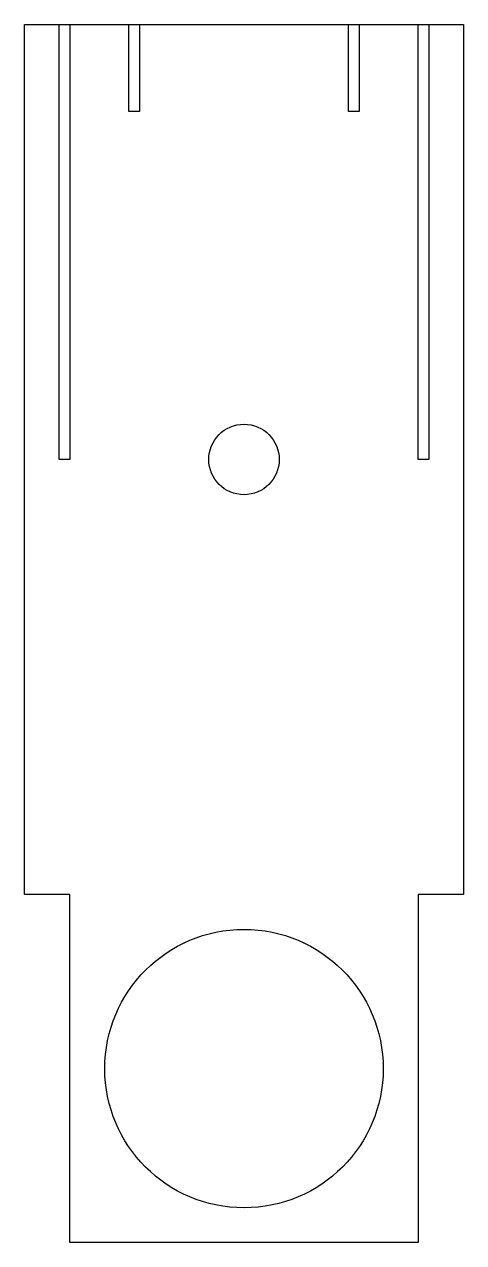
# Model space of a CAD drawing. Header units: millimetres. Extents: x -126 to 0, y -100 to 250.
import ezdxf

# ---------------------------------------------------------------- set-up
doc = ezdxf.new("R2010")
doc.units = ezdxf.units.MM
doc.layers.get('0').update_dxf_attribs({"linetype": 'CONTINUOUS'})

msp = doc.modelspace()

# ---------------------------------------------------------------- linework, layer by layer
for points in [[(-126.2, 250), (0, 250), (0, 0), (-13.1, 0), (-13.1, -100), (-113.1, -100), (-113.1, 0), (-126.2, 0)], [(-116.2, 250), (-113.1, 250), (-113.1, 125), (-116.2, 125)], [(-96.2, 250), (-93.1, 250), (-93.1, 225), (-96.2, 225)], [(-33.1, 250), (-30, 250), (-30, 225), (-33.1, 225)], [(-13.1, 250), (-10, 250), (-10, 125), (-13.1, 125)]]:
    msp.add_lwpolyline(points, close=True)
for centre, radius in [((-63.1, 125), 10.12), ((-63.1, -50), 40)]:
    msp.add_circle(centre, radius)

doc.saveas('drawing.dxf')
